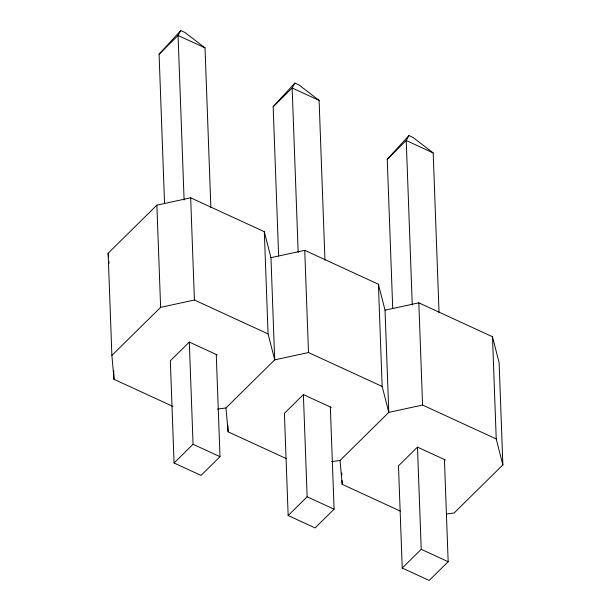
<?xml version="1.0" encoding="UTF-8"?>
<svg xmlns="http://www.w3.org/2000/svg" width="611" height="611" viewBox="0 0 611 611"><rect width="100%" height="100%" fill="white"/><g stroke="black" fill="none" stroke-linecap="round" stroke-linejoin="round"><path stroke-width="0.92" d="M210.871 207.603L205.021 47.879L184.904 32.452L180.772 30.55L178.068 35.476L159.081 54.203L164.558 203.471M324.953 260.118L319.102 100.395L298.993 84.967L294.853 83.065L292.15 87.992L273.163 106.726L278.639 255.986M439.042 312.633L433.184 152.918L413.074 137.483L408.942 135.581L406.231 140.507L387.244 159.242L392.72 308.502M159.081 54.203L180.772 30.55M273.163 106.726L294.853 83.065M387.244 159.242L408.942 135.581M172.951 406.43L114.02 379.309L111.882 355.426L108.132 253.229L156.874 205.151L190.663 197.811L264.319 231.722L270.956 257.666L274.706 359.864L225.963 407.942L217.562 409.103M111.882 355.426L160.624 307.348L194.413 300.009L268.069 333.919L274.706 359.864L308.494 352.532L382.15 386.435L388.787 412.387L340.044 460.457L331.643 461.618M217.203 354.915L189.311 342.076L170.324 360.811L174.074 463.008L201.019 475.419L220.006 456.684L216.263 354.487M174.074 463.008L193.061 444.281L189.311 342.076M331.284 407.438L303.392 394.599L284.405 413.326L288.155 515.524L315.1 527.935L334.087 509.2L330.345 407.002M288.155 515.524L307.142 496.796L303.392 394.599M445.366 459.953L417.473 447.115L398.487 465.842L402.237 568.047L429.182 580.45L448.168 561.715L444.426 459.518M502.868 464.902L496.231 438.958L422.575 405.047L388.787 412.387L385.037 310.182L418.825 302.842L492.489 336.753L499.118 362.697L502.868 464.902L454.126 512.98L446.656 514.004M402.237 568.047L421.223 549.312L417.473 447.115M270.956 257.666L304.744 250.327L378.4 284.237L385.037 310.182M205.021 47.879L178.068 35.476L184.102 199.95M319.102 100.395L292.15 87.992L298.183 252.465M433.184 152.918L406.231 140.507L412.265 304.981M225.963 407.942L228.102 431.824L286.169 458.548M340.044 460.457L342.191 484.34L400.251 511.071M193.061 444.281L220.006 456.684M307.142 496.796L334.087 509.2M421.223 549.312L448.168 561.715M108.132 253.229L108.46 256.903M108.873 261.493L109.041 263.326M492.489 336.753L496.231 438.958M418.825 302.842L422.575 405.047M378.4 284.237L382.15 386.435M341.77 472.983L341.839 474.877M342.045 480.552L342.191 484.34M304.744 250.327L308.494 352.532M264.319 231.722L268.069 333.919M227.865 425.195L228.102 431.824M190.663 197.811L194.413 300.009M156.874 205.151L160.624 307.348M113.715 370.785L114.02 379.309"/></g></svg>
